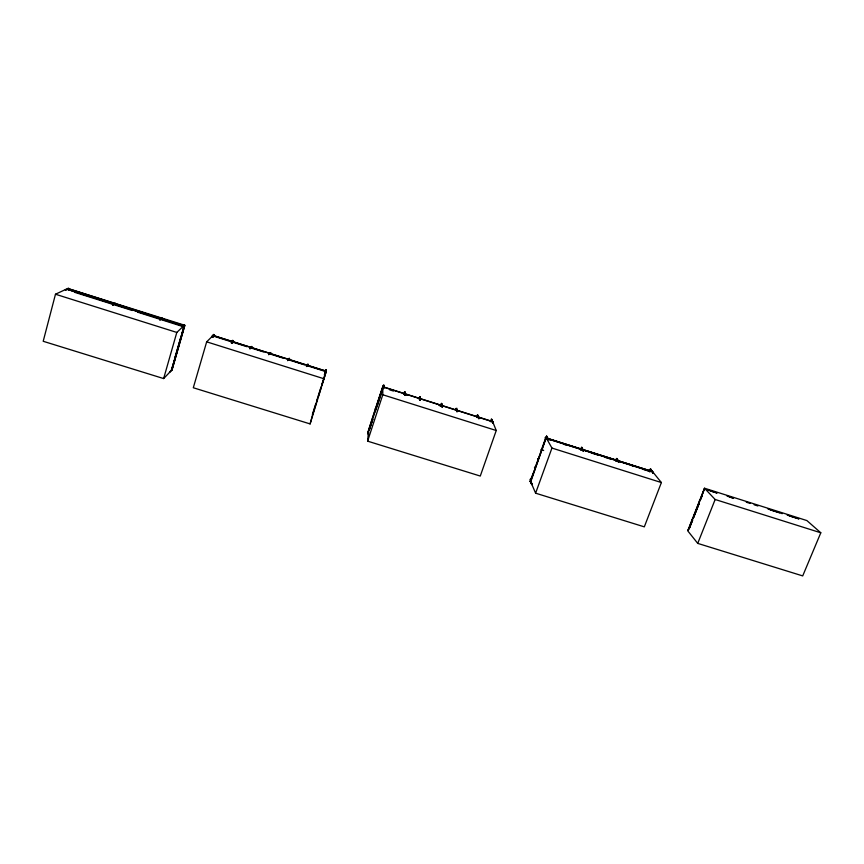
<?xml version="1.0" encoding="UTF-8"?>
<svg xmlns="http://www.w3.org/2000/svg" width="864" height="864" viewBox="0 0 864 864"><rect width="100%" height="100%" fill="white"/><g stroke="black" fill="none" stroke-linecap="round" stroke-linejoin="round"><path stroke-width="1.3" d="M383.465 387.871L383.778 385.182L383.53 388.541L383.886 385.312M383.53 388.541L383.605 386.834L383.53 387.396M383.638 388.012L383.238 385.452L383.681 388.087L382.882 387.698L379.156 399.103M382.925 386.921L492.793 421.826M383.53 387.245L383.141 388.357L383.238 385.452M491.702 419.31L496.238 430.51L480.276 476.053L367.621 441.158L382.784 394.762L382.838 386.726L492.912 421.643L492.944 423.025M368.507 432.734L368.453 434.668L368.291 433.631M367.621 441.158L368.615 430.013A151.772 9.904 -72.7 0 1 382.396 387.806L382.806 386.748L368.161 431.687M368.302 431.201L368.323 433.706M212.749 337.414L213.376 334.93L213.743 335.34M231.844 343.105L232.33 341.204M68.353 288.63L68.558 288.112L55.48 294.235L43.2 341.28L163.642 378.572L172.152 369.716L169.625 371.844M65.426 289.483L65.318 289.904M66.668 289.786L66.82 289.256L183.87 326.214L183.73 326.732A99.824 12.496 -72.5 0 1 171.245 370.332L171.104 370.85M326.03 371.153L307.411 365.418M211.529 336.539L213.667 334.94L206.669 341.831L193.298 387.752L310.1 423.922L326.311 371.174L212.706 335.308L212.555 335.837L247.018 346.712M325.166 372.395L325.307 370.192L325.21 372.47L326.387 370.04L321.991 384.005M310.1 423.922L312.736 414.288A98.237 0.95 -72.6 0 1 314.636 408.197M112.903 304.916L115.56 303.404L112.892 304.981L112.525 304.355M112.482 304.787L115.128 303.275M159.592 319.712L162.27 318.157L160.078 319.874L159.721 319.248M160.078 319.874L159.786 319.27L161.849 318.028M163.642 378.572L176.807 332.435L184.442 325.166M169.452 372.233L170.068 371.92M184.496 324.734L171.688 369.716M172.022 369.77L184.712 325.447M172.044 369.878L184.864 325.296L68.245 288.63L184.637 325.879M211.95 336.668L214.283 334.627M213.743 334.454L212.976 337.133L213.797 334.476M231.131 342.781L232.686 340.438L233.226 340.61L232.459 343.192M249.718 348.646L251.629 346.421L249.728 348.592M250.193 348.797L252.094 346.572M270.896 352.501L268.715 354.586M270.248 352.739L268.704 354.64M325.75 370.71L324.335 374.933M289.624 358.42L287.626 360.547M289.148 358.268L287.615 360.601M325.102 372.514L325.922 369.889L325.361 372.006M325.156 372.524L325.976 369.911M312.39 414.45L315.997 403.024M316.537 401.296L321.192 386.521M325.447 373.918A98.237 0.95 -72.6 0 1 326.149 371.693L326.311 371.174M325.004 372.827L325.836 370.44M307.994 365.137L307.8 364.165L306.45 366.552L307.217 364.414L307.681 364.705M368.215 432.67L368.377 432.108L368.68 432.875M369.522 428.598L372.805 418.457M373.183 417.42L378.983 399.535M383.065 387.202L383.681 386.942M369.025 430.639L372.73 419.202M375.192 411.75L383.832 385.204M369.079 430.661L372.784 419.321M376.898 406.728L381.424 392.872M404.104 394.394L404.536 391.748M404.114 394.481L405.054 391.91L405.518 394.978M404.946 393.52L404.806 394.06L405.421 393.811M405.054 394.837L405.367 395.431L405.41 393.66M419.742 399.33L420.055 396.652L420.185 400.118L419.969 397.116M419.278 399.179L420.12 396.673L420.142 400.043M419.299 399.276L420.174 396.706M440.273 405.821L441.634 403.477L442.314 407.106L441.569 403.456L440.694 406.037M440.672 405.94L441.515 403.445M441.882 404.05L442.314 407.106M442.163 406.048L441.925 406.922L441.547 405.572L442.195 405.432M442.033 405.875L442.152 405.27M455.976 408.499L457.175 411.296L455.998 408.445L457.045 408.359M456.397 408.575L457.013 411.75L456.17 410.195L456.829 410.054M456.7 409.936L457.013 411.75M456.667 410.508L456.775 409.892M476.539 417.344L477.414 414.785L478.969 418.673L478.008 417.096L478.624 416.794M476.939 417.474L477.824 414.925M478.073 417.258L478.678 416.956M478.883 417.658L478.516 418.532L478.084 417.064M490.417 421.729L491.303 419.17L491.789 419.418M492.988 423.101L491.746 419.321L493.139 422.658M492.61 422.917L492.102 421.06L492.469 421.816M492.448 421.751L492.556 421.2M541.026 449.604C540.335 450.414 542.711 449.204 543.65 450.533M545.4 437.735L650.873 471.064L545.335 437.692M531.727 484.65L530.075 480.978L531.803 484.25M547.97 439.452L546.07 436.568L547.884 439.852L548.197 438.966L546.674 436.266M530.852 479.12L535.399 467.888M652.406 471.766L545.648 438.07L541.49 449.604M530.053 481.032L530.809 481.702M530.68 482.015L546.62 436.255L548.046 439.409M530.42 481.68L546.739 436.298M530.906 482.09L531.198 482.652M547.117 438.491L546.826 437.908L547.506 439.679M530.831 482.479L531.63 483.71M531.587 483.635L531.878 484.207M547.852 439.776L548.143 438.944L546.62 436.255M651.013 469.746L661.381 482.555L644.317 526.856L535.604 493.182L551.945 448.06L546.448 438.286M580.738 449.831L581.731 447.368M580.813 449.95L581.796 447.466M582.098 447.476L581.18 449.971L581.602 447.314L583.513 450.122L583.189 451.008L581.504 447.768M582.26 449.593L581.98 449.021L583.276 450.598L581.461 447.692M583.157 450.932L583.459 450.101M618.764 461.808L616.669 458.881M615.892 460.933L617.274 458.6L616.345 461.095M615.989 461.063L616.896 458.482M617.674 460.361L618.667 462.208L619.002 461.333L616.777 458.438M617.587 460.76L617.306 460.188L618.311 462.035L618.84 461.776L616.248 458.698M618.419 461.581L618.667 462.208M650.311 469.033L649.361 471.506L650.322 469.055L650.84 469.292L649.901 471.766M649.847 471.755L650.797 469.195M545.184 438.059L650.711 471.496L650.776 470.934M652.082 471.658L651.812 471.085L653.324 473.159L650.7 469.174M652.892 473.018L653.216 472.144M704.484 488.214L687.712 530.809L697.734 543.391L802.71 575.91L820.8 532.786L806.89 520.571L704.484 488.214L715.144 499.489L820.8 532.786M692.842 518.314L688.586 529.621L692.474 519.674M699.635 500.98L693.155 518.033M693.63 516.834L699.3 502.351M700.855 499.1L702.227 495.623M697.734 543.391L715.144 499.489M492.134 422.129L492.61 421.416M270.108 353.495L213.527 335.642M172.066 368.809L175.414 356.767M175.241 356.551L180.49 338.213M180.792 338.299L184.313 325.998L68.116 289.462L87.782 295.52M145.93 313.88L163.879 319.55M126.533 307.908L144.655 313.481M65.74 290.099L68.872 288.662M382.784 394.762L496.238 430.51M551.945 448.06L661.381 482.555M55.48 294.235L176.807 332.435M206.669 341.831L324.302 378.864M419.99 398.768L419.72 399.967M547.214 439.052L551.07 440.273M563.49 444.193L567.324 445.414M580.1 449.442L580.802 449.302M591.16 452.93L597.532 454.95M604.746 457.229L611.096 459.238M632.189 465.901L632.923 465.772M643.129 469.346L649.426 471.344M707.897 490.082L716.85 492.912M727.088 496.141L733.482 498.161M746.28 502.2L750.114 503.41M768.031 509.069L779.544 512.708M787.223 515.138L798.736 518.778M403.499 394.178L407.128 395.323M710.446 490.957L716.98 493.042M729.637 497.016L733.482 498.226M754.099 504.76L757.933 505.98M770.591 509.954L782.255 513.659M789.782 516.013L798.898 518.908M389.642 389.837L393.444 391.036M439.009 405.432L442.757 406.62M478.667 418.079L477.716 415.379L478.969 418.673M308.275 364.316L307.001 366.217M420.26 399.697L419.526 396.922M89.057 295.931L125.42 307.411M165.218 319.972L183.038 325.598M271.285 354.013L306.169 365.029M74.39 292.226L132.278 310.5M137.419 312.12L182.606 326.473M249.566 347.522L263.606 351.95M268.715 353.56L282.755 357.998M287.863 359.608L304.452 364.846M307.001 365.645L326.149 371.693M704.182 488.992L704.009 489.424M699.559 500.72L699.397 501.152M692.744 518.022L692.582 518.454M653.324 473.159L651.845 471.161L652.968 472.986M688.176 529.621L688.014 530.042M582.012 449.096L583.189 451.008M541.415 450.198L535.216 467.381M531.274 482.263L531.965 483.808M530.442 481.151L535.604 493.182M419.947 398.693L420.185 400.118M419.602 398.585L419.796 399.924M405.367 395.431L405.324 393.703L404.903 395.291M404.935 391.889L405.13 394.794M404.87 393.93L404.978 395.248M315.014 406.987A98.237 0.95 -72.6 0 1 316.159 403.337M316.537 402.127A98.237 0.95 -72.6 0 1 317.304 399.708M318.438 396.09A98.237 0.95 -72.6 0 1 320.695 388.93M321.808 385.398A98.237 0.95 -72.6 0 1 324.011 378.454M324.367 377.309A98.237 0.95 -72.6 0 1 325.091 375.041M375.57 408.262L375.419 408.812L375.57 408.262M232.751 340.459L231.93 343.116L232.805 340.492M530.388 479.142L530.291 479.693L530.388 479.142M534.654 467.284L534.557 467.845L534.654 467.284M537.959 458.698L537.862 459.259L537.959 458.698M704.246 489.272L699.97 500.742L704.246 489.272M692.636 519.966L689.472 527.99L692.636 519.977M699.408 502.772L693.587 517.547L699.419 502.783"/></g></svg>
